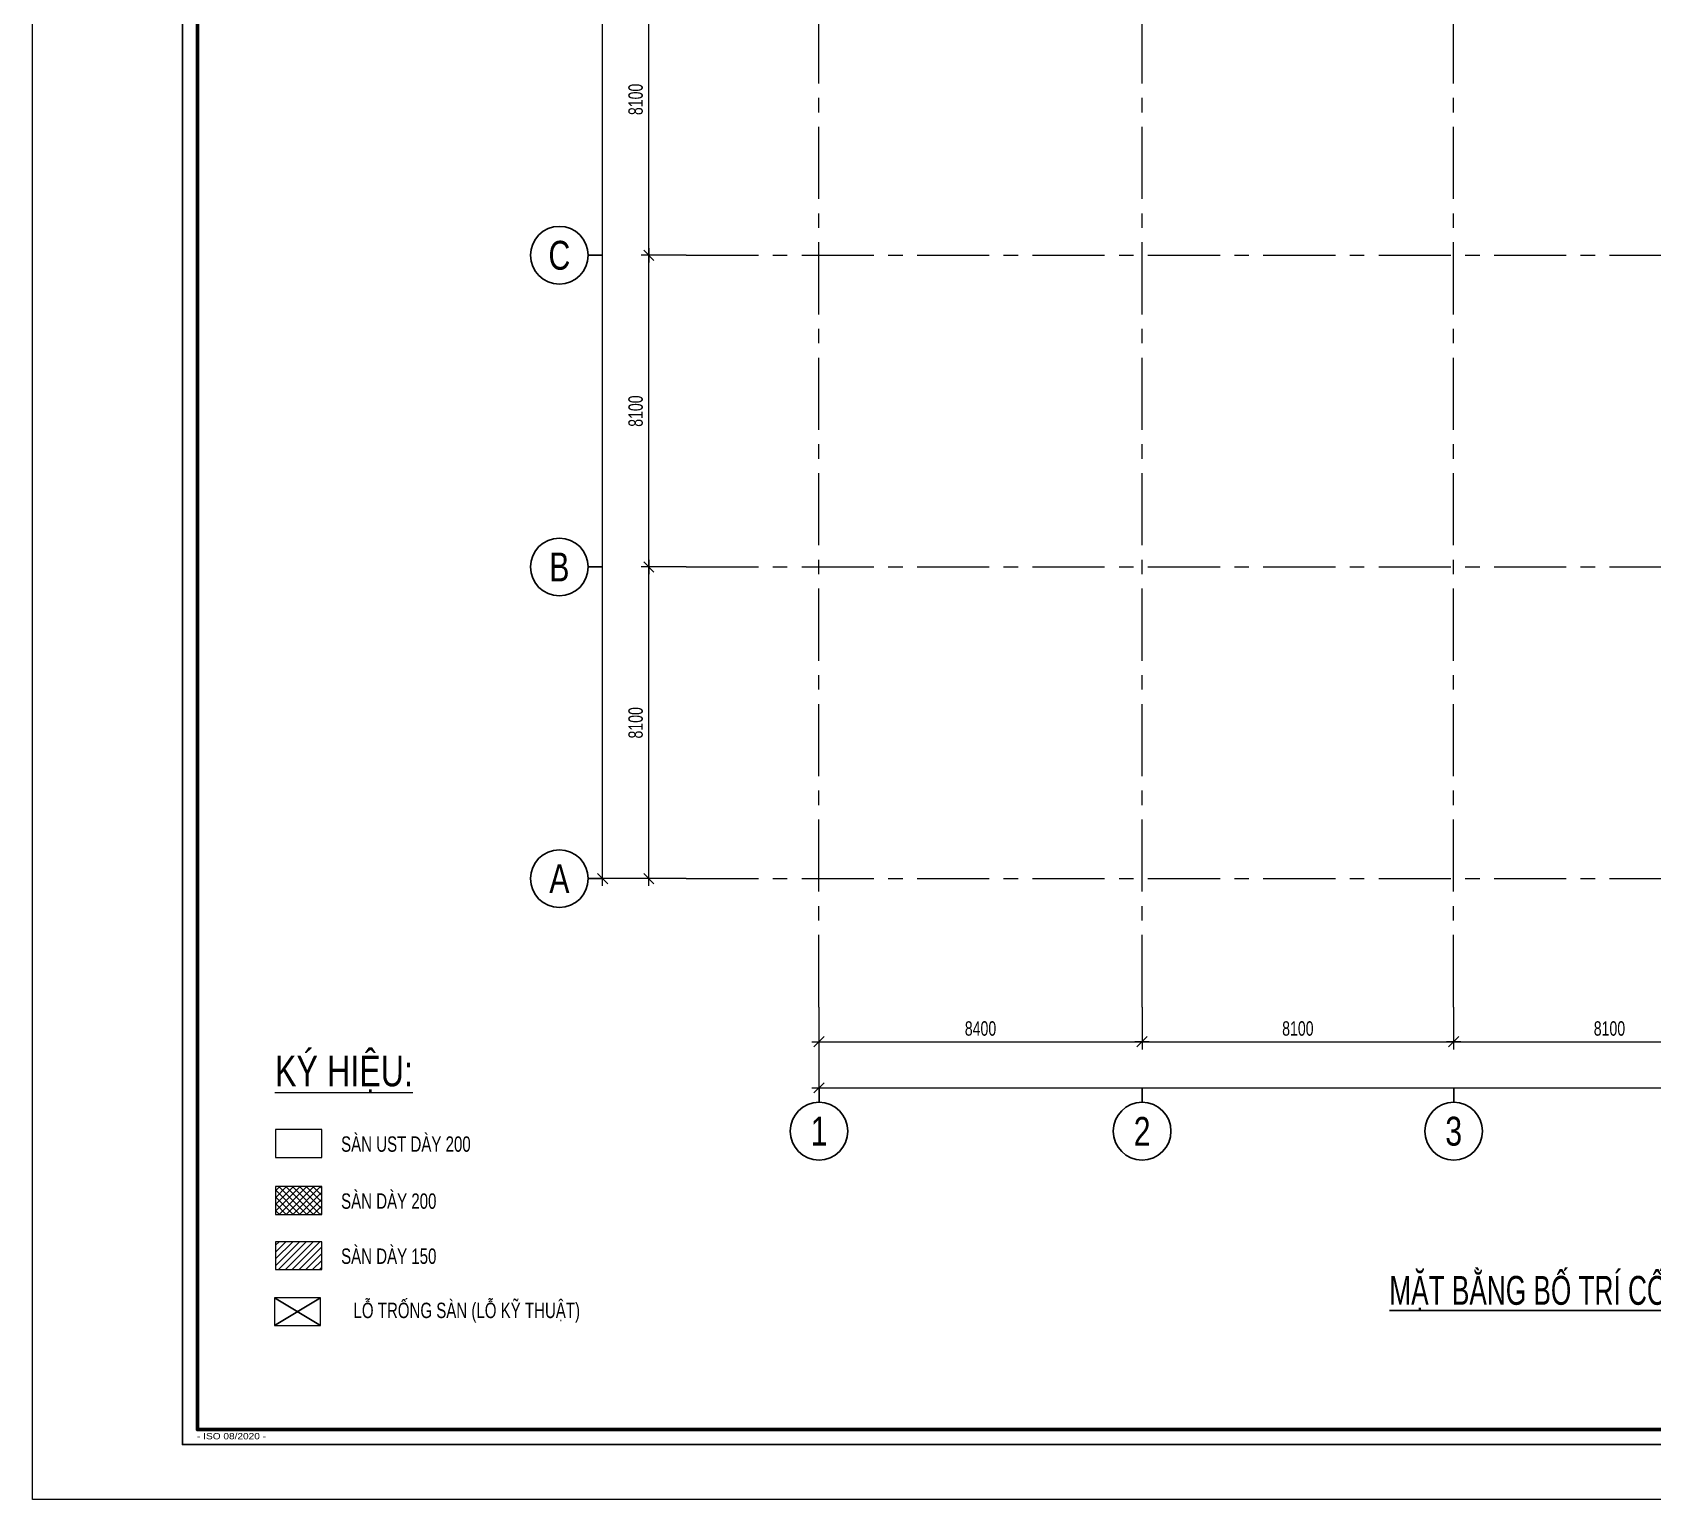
# Model space of a CAD drawing. Extents: x 475529 to 721982, y 1293854 to 1371032.
# Drawn here: x 475529 to 517648, y 1293854 to 1331980 of the extents above; entities that cross this region are included whole.
import ezdxf
from ezdxf.enums import TextEntityAlignment as Align

# ---------------------------------------------------------------- set-up
doc = ezdxf.new("R2010")
doc.units = 0
doc.header["$LTSCALE"] = 1500
doc.header["$MEASUREMENT"] = 0
doc.linetypes.add('CENTER', pattern=[2, 1.25, -0.25, 0.25, -0.25])
doc.layers.get('Defpoints').update_dxf_attribs({"lineweight": 9})
for name, color, linetype, lineweight in [('02.CDC.DIM', 1, 'Continuous', 20), ('CDC - DAI COC', 3, 'Continuous', 0), ('CDC -TEXT KHUNG', 7, 'Continuous', 15), ('CDC- TRUC', 5, 'CENTER', 15), ('Dim', 8, 'Continuous', 15), ('Text', 7, 'Continuous', 15)]:
    doc.layers.add(name, color=color, linetype=linetype, lineweight=lineweight)
for name, color, linetype in [('CDC--TEXT', 6, 'Continuous'), ('CDC-KHUNGTEN', 9, 'Continuous'), ('CDC-SAN', 3, 'Continuous'), ('CDC.02.DIM', 1, 'Continuous'), ('CDC.06.TEXT', 2, 'Continuous'), ('HACH', 8, 'Continuous'), ('KCS_TEXT_TEN COT', 3, 'Continuous')]:
    doc.layers.add(name, color=color, linetype=linetype)
doc.styles.add('BIGTEXT', font='', dxfattribs={"width": 0.8, "height": 1000})
doc.styles.add('KCS_SMTEXT', font='arial.ttf', dxfattribs={"width": 0.7})
doc.styles.add('KT CDC', font='arial.ttf', dxfattribs={"width": 0.85, "height": 200})
doc.styles.add('VN simplex', font='arial.ttf', dxfattribs={"width": 0.7})
doc.styles.add('VNARIALH', font='', dxfattribs={"width": 0.7})
doc.styles.get('BIGTEXT').set_extended_font_data('.VnArialH')
doc.styles.get('VNARIALH').set_extended_font_data('.VnArialH')
doc.dimstyles.new('DIM A1 1-150 (Time City)', dxfattribs={"dimtxt": 375, "dimasz": 1.25, "dimexe": 200, "dimexo": 0, "dimgap": 150, "dimtad": 1, "dimdec": 0, "dimzin": 13, "dimdsep": 46, "dimtxsty": 'VN simplex', "dimblk1": 'D', "dimblk2": 'D', "dimsah": 1, "dimcen": 0, "dimdle": 50, "dimclrd": 1, "dimclre": 1, "dimclrt": 2, "dimadec": 0, "dimazin": 0, "dimtfac": 1, "dimtdec": 0, "dimtix": 1, "dimtmove": 2, "dimatfit": 3, "dimldrblk": 'D', "dimfxl": 1, "dimtolj": 1, "dimtzin": 13, "dimarcsym": 0})

# ---------------------------------------------------------------- blocks, each defined once
blk = doc.blocks.new('D')
at = {"color": 8}
blk.add_line((150, 0), (-150, 0), dxfattribs=at)
at = {"color": 3}
blk.add_line((106, 106), (-106, -106), dxfattribs=at)
blk = doc.blocks.new('*D243')
at = {"layer": 'Defpoints', "color": 0, "ltscale": 0.5, "transparency": 16777216}
for p in [(0, -3337), (8400, -3337), (8400, -4237)]:
    blk.add_point(p, dxfattribs=at)
at = {"layer": 'Dim', "color": 1, "lineweight": -2, "ltscale": 0.5, "transparency": 16777216}
for p, q in [((0, -3337), (0, -4437)), ((8400, -3337), (8400, -4437)), ((1, -4237), (8399, -4237))]:
    blk.add_line(p, q, dxfattribs=at)
at = {"layer": 'Dim', "color": 1, "lineweight": -2, "ltscale": 0.5, "transparency": 16777216, "xscale": 1.25, "yscale": 1.25, "zscale": 1.25, "rotation": 180}
blk.add_blockref('D', (0, -4237), dxfattribs=at)
at = {"layer": 'Dim', "color": 1, "lineweight": -2, "ltscale": 0.5, "transparency": 16777216, "xscale": 1.25, "yscale": 1.25, "zscale": 1.25}
blk.add_blockref('D', (8400, -4237), dxfattribs=at)
at = {"layer": 'Dim', "color": 2, "ltscale": 0.5, "transparency": 16777216, "insert": (4200, -3896), "char_height": 375, "attachment_point": 5, "style": 'VN simplex'}
blk.add_mtext('\\A1;8400', dxfattribs=at)
blk = doc.blocks.new('*D244')
at = {"layer": 'Defpoints', "color": 0, "ltscale": 0.5, "transparency": 16777216}
for p in [(8400, -3337), (16500, -3337), (16500, -4237)]:
    blk.add_point(p, dxfattribs=at)
at = {"layer": 'Dim', "color": 1, "lineweight": -2, "ltscale": 0.5, "transparency": 16777216}
for p, q in [((8400, -3337), (8400, -4437)), ((16500, -3337), (16500, -4437)), ((8401, -4237), (16499, -4237))]:
    blk.add_line(p, q, dxfattribs=at)
at = {"layer": 'Dim', "color": 1, "lineweight": -2, "ltscale": 0.5, "transparency": 16777216, "xscale": 1.25, "yscale": 1.25, "zscale": 1.25, "rotation": 180}
blk.add_blockref('D', (8400, -4237), dxfattribs=at)
at = {"layer": 'Dim', "color": 1, "lineweight": -2, "ltscale": 0.5, "transparency": 16777216, "xscale": 1.25, "yscale": 1.25, "zscale": 1.25}
blk.add_blockref('D', (16500, -4237), dxfattribs=at)
at = {"layer": 'Dim', "color": 2, "ltscale": 0.5, "transparency": 16777216, "insert": (12450, -3896), "char_height": 375, "attachment_point": 5, "style": 'VN simplex'}
blk.add_mtext('\\A1;8100', dxfattribs=at)
blk = doc.blocks.new('*D245')
at = {"layer": 'Defpoints', "color": 0, "ltscale": 0.5, "transparency": 16777216}
for p in [(16500, -3337), (24600, -3337), (24600, -4237)]:
    blk.add_point(p, dxfattribs=at)
at = {"layer": 'Dim', "color": 1, "lineweight": -2, "ltscale": 0.5, "transparency": 16777216}
for p, q in [((16500, -3337), (16500, -4437)), ((24600, -3337), (24600, -4437)), ((16501, -4237), (24599, -4237))]:
    blk.add_line(p, q, dxfattribs=at)
at = {"layer": 'Dim', "color": 1, "lineweight": -2, "ltscale": 0.5, "transparency": 16777216, "xscale": 1.25, "yscale": 1.25, "zscale": 1.25, "rotation": 180}
blk.add_blockref('D', (16500, -4237), dxfattribs=at)
at = {"layer": 'Dim', "color": 1, "lineweight": -2, "ltscale": 0.5, "transparency": 16777216, "xscale": 1.25, "yscale": 1.25, "zscale": 1.25}
blk.add_blockref('D', (24600, -4237), dxfattribs=at)
at = {"layer": 'Dim', "color": 2, "ltscale": 0.5, "transparency": 16777216, "insert": (20550, -3896), "char_height": 375, "attachment_point": 5, "style": 'VN simplex'}
blk.add_mtext('\\A1;8100', dxfattribs=at)
blk = doc.blocks.new('*D263')
at = {"layer": 'Defpoints', "color": 0, "ltscale": 0.5, "transparency": 16777216}
for p in [(-4423, 8100), (-3448, 8100), (-3448, 0)]:
    blk.add_point(p, dxfattribs=at)
at = {"layer": 'Dim', "color": 1, "lineweight": -2, "ltscale": 0.5, "transparency": 16777216}
for p, q in [((-3448, 8100), (-4623, 8100)), ((-4423, 1), (-4423, 8099)), ((-3448, 0), (-4623, 0))]:
    blk.add_line(p, q, dxfattribs=at)
at = {"layer": 'Dim', "color": 1, "lineweight": -2, "ltscale": 0.5, "transparency": 16777216, "xscale": 1.25, "yscale": 1.25, "zscale": 1.25}
for p, rotation in [((-4423, 8100), 90), ((-4423, 0), 270)]:
    blk.add_blockref('D', p, dxfattribs=dict(at, rotation=rotation))
at = {"layer": 'Dim', "color": 2, "ltscale": 0.5, "transparency": 16777216, "insert": (-4765, 4050), "char_height": 375, "attachment_point": 5, "rotation": 90, "style": 'VN simplex'}
blk.add_mtext('\\A1;8100', dxfattribs=at)
blk = doc.blocks.new('*D264')
at = {"layer": 'Defpoints', "color": 0, "ltscale": 0.5, "transparency": 16777216}
for p in [(-4423, 16200), (-3448, 16200), (-3448, 8100)]:
    blk.add_point(p, dxfattribs=at)
at = {"layer": 'Dim', "color": 1, "lineweight": -2, "ltscale": 0.5, "transparency": 16777216}
for p, q in [((-3448, 16200), (-4623, 16200)), ((-4423, 8101), (-4423, 16199)), ((-3448, 8100), (-4623, 8100))]:
    blk.add_line(p, q, dxfattribs=at)
at = {"layer": 'Dim', "color": 1, "lineweight": -2, "ltscale": 0.5, "transparency": 16777216, "xscale": 1.25, "yscale": 1.25, "zscale": 1.25}
for p, rotation in [((-4423, 16200), 90), ((-4423, 8100), 270)]:
    blk.add_blockref('D', p, dxfattribs=dict(at, rotation=rotation))
at = {"layer": 'Dim', "color": 2, "ltscale": 0.5, "transparency": 16777216, "insert": (-4765, 12150), "char_height": 375, "attachment_point": 5, "rotation": 90, "style": 'VN simplex'}
blk.add_mtext('\\A1;8100', dxfattribs=at)
blk = doc.blocks.new('*D265')
at = {"layer": 'Defpoints', "color": 0, "ltscale": 0.5, "transparency": 16777216}
for p in [(-4423, 24300), (-3448, 24300), (-3448, 16200)]:
    blk.add_point(p, dxfattribs=at)
at = {"layer": 'Dim', "color": 1, "lineweight": -2, "ltscale": 0.5, "transparency": 16777216}
for p, q in [((-3448, 24300), (-4623, 24300)), ((-4423, 16201), (-4423, 24299)), ((-3448, 16200), (-4623, 16200))]:
    blk.add_line(p, q, dxfattribs=at)
at = {"layer": 'Dim', "color": 1, "lineweight": -2, "ltscale": 0.5, "transparency": 16777216, "xscale": 1.25, "yscale": 1.25, "zscale": 1.25}
for p, rotation in [((-4423, 24300), 90), ((-4423, 16200), 270)]:
    blk.add_blockref('D', p, dxfattribs=dict(at, rotation=rotation))
at = {"layer": 'Dim', "color": 2, "ltscale": 0.5, "transparency": 16777216, "insert": (-4765, 20250), "char_height": 375, "attachment_point": 5, "rotation": 90, "style": 'VN simplex'}
blk.add_mtext('\\A1;8100', dxfattribs=at)
blk = doc.blocks.new('*D255')
at = {"layer": 'Defpoints', "color": 0, "ltscale": 0.5, "transparency": 16777216}
for p in [(-5623, 48600), (-3448, 48600), (-3448, 0)]:
    blk.add_point(p, dxfattribs=at)
at = {"layer": 'Dim', "color": 1, "lineweight": -2, "ltscale": 0.5, "transparency": 16777216}
for p, q in [((-3448, 48600), (-5823, 48600)), ((-5623, 1), (-5623, 48599)), ((-3448, 0), (-5823, 0))]:
    blk.add_line(p, q, dxfattribs=at)
at = {"layer": 'Dim', "color": 1, "lineweight": -2, "ltscale": 0.5, "transparency": 16777216, "xscale": 1.25, "yscale": 1.25, "zscale": 1.25}
for p, rotation in [((-5623, 48600), 90), ((-5623, 0), 270)]:
    blk.add_blockref('D', p, dxfattribs=dict(at, rotation=rotation))
at = {"layer": 'Dim', "color": 2, "ltscale": 0.5, "transparency": 16777216, "insert": (-5965, 24300), "char_height": 375, "attachment_point": 5, "rotation": 90, "style": 'VN simplex'}
blk.add_mtext('\\A1;48600', dxfattribs=at)
blk = doc.blocks.new('*D256')
at = {"layer": 'Defpoints', "color": 0, "ltscale": 0.5, "transparency": 16777216}
for p in [(0, -3337), (57300, -3337), (57300, -5437)]:
    blk.add_point(p, dxfattribs=at)
at = {"layer": 'Dim', "color": 1, "lineweight": -2, "ltscale": 0.5, "transparency": 16777216}
for p, q in [((0, -3337), (0, -5637)), ((57300, -3337), (57300, -5637)), ((1, -5437), (57299, -5437))]:
    blk.add_line(p, q, dxfattribs=at)
at = {"layer": 'Dim', "color": 1, "lineweight": -2, "ltscale": 0.5, "transparency": 16777216, "xscale": 1.25, "yscale": 1.25, "zscale": 1.25, "rotation": 180}
blk.add_blockref('D', (0, -5437), dxfattribs=at)
at = {"layer": 'Dim', "color": 1, "lineweight": -2, "ltscale": 0.5, "transparency": 16777216, "xscale": 1.25, "yscale": 1.25, "zscale": 1.25}
blk.add_blockref('D', (57300, -5437), dxfattribs=at)
at = {"layer": 'Dim', "color": 2, "ltscale": 0.5, "transparency": 16777216, "insert": (28650, -5095), "char_height": 375, "attachment_point": 5, "style": 'VN simplex'}
blk.add_mtext('\\A1;57300', dxfattribs=at)
blk = doc.blocks.new('_Axis name')
at = {"layer": 'CDC.02.DIM'}
blk.add_line((0, 2.5), (0, 0), dxfattribs=at)
blk.add_circle((0, 7.5), 5, dxfattribs=at)
at = {"layer": 'CDC.02.DIM', "style": 'BIGTEXT', "width": 0.75}
blk.add_attdef('.', text='', height=5, dxfattribs=at).set_placement((0, 7.5), align=Align.MIDDLE)
blk = doc.blocks.new('KHUNG TEN')
at = {"layer": 'CDC-KHUNGTEN', "color": 8}
blk.add_lwpolyline([(75096, 1100), (83000, 1100), (83000, 58300), (3000, 58300), (3000, 1100), (75096, 1100)], dxfattribs=at)
at = {"layer": 'CDC-KHUNGTEN', "color": 255, "lineweight": 60}
blk.add_lwpolyline([(74900, 1400), (74900, 58000), (3300, 58000), (3300, 1400), (74900, 1400)], close=True, dxfattribs=at)
at = {"layer": 'Defpoints', "color": 1, "ltscale": 0.2}
blk.add_lwpolyline([(0, 0), (0, 59400), (84100, 59400), (84100, 0), (0, 0)], close=True, dxfattribs=at)
at = {"layer": 'CDC -TEXT KHUNG', "color": 6, "style": 'KT CDC', "width": 1.15}
blk.add_text('- ISO 08/2020 -', height=125.69, dxfattribs=at).set_placement((3294, 1206))
blk = doc.blocks.new('MBT04')
at = {"layer": 'CDC- TRUC'}
for p, q in [((0, -3337), (0, 53023.7)), ((8400, -3337), (8400, 53023.7)), ((16500, -3337), (16500, 53023.7)), ((-3448.4, 16200), (61803.5, 16200)), ((-3448.4, 8100), (61803.5, 8100)), ((-3448.4, 0), (61803.5, 0))]:
    blk.add_line(p, q, dxfattribs=at)
at = {"layer": '02.CDC.DIM'}
ref = blk.add_blockref('_Axis name', (-5623.1, 16200), dxfattribs=dict(at, xscale=-150, yscale=150, zscale=150, rotation=90))
ref.add_attrib('.', 'C', dxfattribs={"layer": 'CDC.02.DIM', "height": 750, "style": 'BIGTEXT', "width": 0.75}).set_placement((-6748.1, 16200), align=Align.MIDDLE)
ref = blk.add_blockref('_Axis name', (-5623.1, 8100), dxfattribs=dict(at, xscale=-150, yscale=150, zscale=150, rotation=90))
ref.add_attrib('.', 'B', dxfattribs={"layer": 'CDC.02.DIM', "height": 750, "style": 'BIGTEXT', "width": 0.75}).set_placement((-6748.1, 8100), align=Align.MIDDLE)
ref = blk.add_blockref('_Axis name', (-5623.1, 0), dxfattribs=dict(at, xscale=-150, yscale=150, zscale=150, rotation=90))
ref.add_attrib('.', 'A', dxfattribs={"layer": 'CDC.02.DIM', "height": 750, "style": 'BIGTEXT', "width": 0.75}).set_placement((-6748.1, 0), align=Align.MIDDLE)
ref = blk.add_blockref('_Axis name', (1.2, -5437), dxfattribs=dict(at, xscale=-150, yscale=150, zscale=150, rotation=180))
ref.add_attrib('.', '1', dxfattribs={"layer": 'CDC.02.DIM', "height": 750, "style": 'BIGTEXT', "width": 0.75}).set_placement((1.2, -6562), align=Align.MIDDLE)
ref = blk.add_blockref('_Axis name', (8401.2, -5437), dxfattribs=dict(at, xscale=-150, yscale=150, zscale=150, rotation=180))
ref.add_attrib('.', '2', dxfattribs={"layer": 'CDC.02.DIM', "height": 750, "style": 'BIGTEXT', "width": 0.75}).set_placement((8401.2, -6562), align=Align.MIDDLE)
ref = blk.add_blockref('_Axis name', (16501.2, -5437), dxfattribs=dict(at, xscale=-150, yscale=150, zscale=150, rotation=180))
ref.add_attrib('.', '3', dxfattribs={"layer": 'CDC.02.DIM', "height": 750, "style": 'BIGTEXT', "width": 0.75}).set_placement((16501.2, -6562), align=Align.MIDDLE)
at = {"layer": 'Dim', "color": 1, "ltscale": 0.5}
for base, p1, p2, picture, middle in [((-5623.1, 48600), (-3448.4, 0), (-3448.4, 48600), '*D255', (-5964.6, 24300)), ((-4423.1, 24300), (-3448.4, 16200), (-3448.4, 24300), '*D265', (-4764.6, 20250)), ((-4423.1, 16200), (-3448.4, 8100), (-3448.4, 16200), '*D264', (-4764.6, 12150)), ((-4423.1, 8100), (-3448.4, 0), (-3448.4, 8100), '*D263', (-4764.6, 4050))]:
    dim = blk.add_linear_dim(base=base, p1=p1, p2=p2, angle=90, dimstyle='DIM A1 1-150 (Time City)', dxfattribs=at)
    dim.commit()
    dim.dimension.update_dxf_attribs({"geometry": picture, "text_midpoint": middle})
for base, p1, p2, picture, middle in [((8400, -4237), (0, -3337), (8400, -3337), '*D243', (4200, -3895.6)), ((57300, -5437), (0, -3337), (57300, -3337), '*D256', (28650, -5095.4)), ((16500, -4237), (8400, -3337), (16500, -3337), '*D244', (12450, -3895.6)), ((24600, -4237), (16500, -3337), (24600, -3337), '*D245', (20550, -3895.6))]:
    dim = blk.add_linear_dim(base=base, p1=p1, p2=p2, dimstyle='DIM A1 1-150 (Time City)', dxfattribs=at)
    dim.commit()
    dim.dimension.update_dxf_attribs({"geometry": picture, "text_midpoint": middle})

msp = doc.modelspace()

# ---------------------------------------------------------------- hatches: boundary and pattern name
at = {"layer": 'HACH'}
h = msp.add_hatch(dxfattribs=at)
h.set_pattern_fill('ANSI37', color=256, scale=1000)
h.set_pattern_definition([(45, (297571.03, 1699192.85), (-88.388348, 88.388348), []), (135, (297571.03, 1699192.85), (-88.388348, -88.388348), [])])
h.paths.add_polyline_path([(483049.4, 1301985.8), (481849.4, 1301985.8), (481849.4, 1301265.8), (483049.4, 1301265.8)])
h = msp.add_hatch(dxfattribs=at)
h.set_pattern_fill('ANSI31', color=256, scale=1000)
h.set_pattern_definition([(45, (297571.03, 1699192.85), (-88.388348, 88.388348), [])])
h.paths.add_polyline_path([(483049.4, 1300554.3), (481849.4, 1300554.3), (481849.4, 1299834.3), (483049.4, 1299834.3)])

# ---------------------------------------------------------------- linework, layer by layer
at = {"layer": 'CDC - DAI COC', "color": 3, "elevation": 0}
for points in [[(483049.4, 1302747.3), (483049.4, 1303467.3), (481849.4, 1303467.3), (481849.4, 1302747.3)], [(483049.4, 1301265.8), (483049.4, 1301985.8), (481849.4, 1301985.8), (481849.4, 1301265.8)], [(483049.4, 1299834.3), (483049.4, 1300554.3), (481849.4, 1300554.3), (481849.4, 1299834.3)]]:
    msp.add_lwpolyline(points, close=True, dxfattribs=at)
at = {"layer": 'CDC - DAI COC', "color": 3}
msp.add_lwpolyline([(483021.4, 1298378.7), (483021.4, 1299098.7), (481821.4, 1299098.7), (481821.4, 1298378.7)], close=True, dxfattribs=at)
at = {"layer": 'CDC-SAN', "color": 1, "ltscale": 0.5}
for p, q in [((481821.4, 1299098.7), (483021.4, 1298378.7)), ((483021.4, 1299098.7), (481821.4, 1298378.7))]:
    msp.add_line(p, q, dxfattribs=at)

# ---------------------------------------------------------------- block references
at = {"layer": 'CDC.06.TEXT', "xscale": 1.29930377314748, "yscale": 1.29930377314748, "zscale": 1.29930377314748}
msp.add_blockref('KHUNG TEN', (475528.9, 1293853.6, 0), dxfattribs=at)
at = {"layer": 'Dim'}
msp.add_blockref('MBT04', (495976.5, 1309989, 0), dxfattribs=at)

# ---------------------------------------------------------------- texts
at = {"layer": 'CDC--TEXT', "color": 2, "style": 'VN simplex', "width": 0.7}
for s, p in [('SÀN UST DÀY 200', (483554, 1302891.7, 0)), ('SÀN DÀY 200', (483554, 1301410.2, 0)), ('SÀN DÀY 150', (483554, 1299978.7, 0)), ('LỖ TRỐNG SÀN (LỖ KỸ THUẬT)', (483876.5, 1298570.4))]:
    msp.add_text(s, height=400, dxfattribs=at).set_placement(p)
at = {"layer": 'KCS_TEXT_TEN COT', "color": 6, "style": 'KCS_SMTEXT', "width": 0.65}
msp.add_text('%%UMẶT BẰNG BỐ TRÍ CỐT THÉP SÀN TẦNG 4 - LỚP DƯỚI (KHU VỰC SÀN ỨNG SUẤT TRƯỚC)', height=750, dxfattribs=at).set_placement((525744.7, 1298915.5, 0), align=Align.CENTER)
at = {"layer": 'Text', "color": 4, "style": 'VNARIALH', "width": 0.75}
msp.add_text('%%Uký hiÖu:', height=800, dxfattribs=at).set_placement((481835.4, 1304593.3, 0))

doc.saveas('drawing.dxf')
